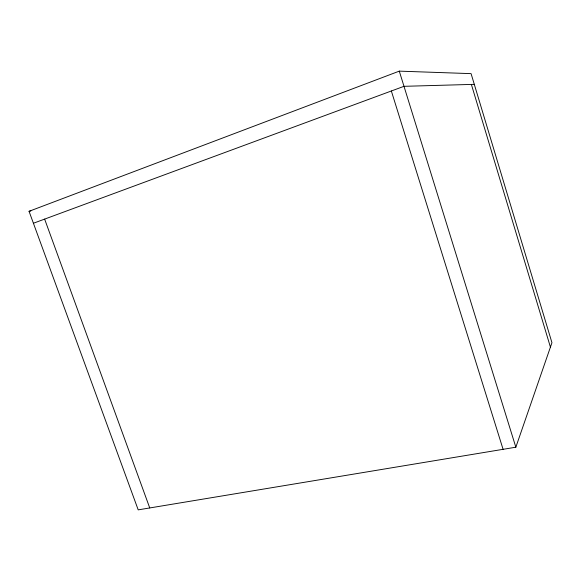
<?xml version="1.0" encoding="UTF-8"?>
<svg xmlns="http://www.w3.org/2000/svg" width="581" height="581" viewBox="0 0 581 581"><rect width="100%" height="100%" fill="white"/><g stroke="black" fill="none" stroke-linecap="round" stroke-linejoin="round"><path stroke-width="0.87" d="M515.841 447.203L551.95 342.703L471.082 73.634L399.285 71.136L29.05 211.31L138.205 509.864L515.841 447.203L399.285 71.136M33.415 223.249L403.991 86.322L474.299 84.347M29.05 211.31L30.822 210.925M44.635 219.11L149.745 507.954M391.354 90.992L503.088 449.324M471.373 84.434L550.425 347.118"/></g></svg>
